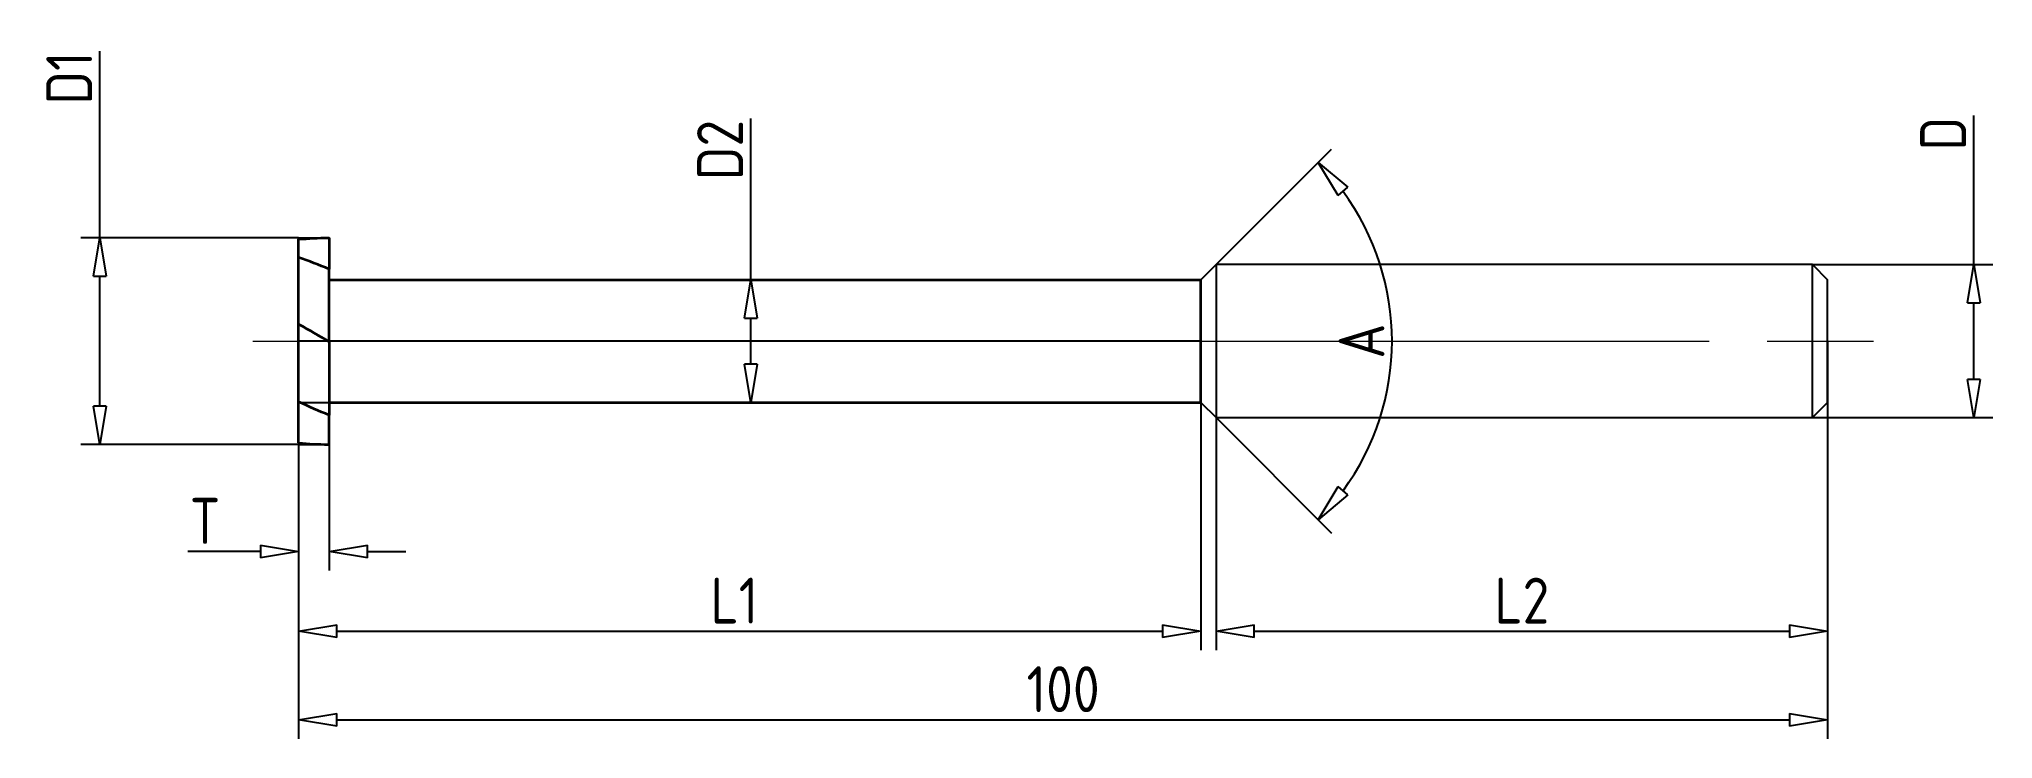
# Model space of a CAD drawing. Header units: millimetres. Extents: x -14 to 114, y -26 to 20.
import ezdxf

# ---------------------------------------------------------------- set-up
doc = ezdxf.new("R2010")
doc.units = ezdxf.units.MM
doc.linetypes.add('CENTER', pattern=[50.8, 31.75, -6.35, 6.35, -6.35])
doc.layers.add('中心线', color=1, linetype='CENTER', lineweight=15)
doc.layers.add('尺寸线', color=3, linetype='Continuous')
doc.styles.add('工程字', font='gbenor.shx', dxfattribs={"bigfont": 'gbcbig.shx'})
doc.dimstyles.new('ZQH', dxfattribs={"dimtxt": 3, "dimasz": 2.5, "dimexe": 1.25, "dimexo": 0, "dimgap": 0.5, "dimtad": 1, "dimdec": 3, "dimdsep": 46, "dimtxsty": '工程字', "dimblk": 'CLOSEDBLANK', "dimcen": -0.8, "dimclrd": 3, "dimclre": 3, "dimclrt": 3, "dimadec": 1, "dimazin": 2, "dimtfac": 1, "dimtdec": 3, "dimtofl": 0, "dimtmove": 0, "dimatfit": 3, "dimldrblk": 'CLOSEDBLANK', "dimfxl": 1, "dimtolj": 1, "dimtzin": 0, "dimarcsym": 0})

# ---------------------------------------------------------------- blocks, each defined once
blk = doc.blocks.new('_ClosedBlank')
at = {"color": 0, "linetype": 'ByBlock', "lineweight": -2}
for p, q in [((-1, 0.167), (0, 0)), ((-1, 0.167), (-1, -0.167)), ((0, 0), (-1, -0.167))]:
    blk.add_line(p, q, dxfattribs=at)
blk = doc.blocks.new('*D11')
at = {"layer": 'Defpoints', "color": 0, "transparency": 16777216}
for p in [(102, 5), (102, -5), (112.56, -5)]:
    blk.add_point(p, dxfattribs=at)
at = {"layer": '尺寸线', "color": 0, "lineweight": -2, "transparency": 16777216}
for p, q in [((112.56, 5), (112.56, 14.76)), ((102, 5), (113.81, 5)), ((112.56, -2.5), (112.56, 2.5)), ((102, -5), (113.81, -5))]:
    blk.add_line(p, q, dxfattribs=at)
at = {"layer": '尺寸线', "color": 0, "lineweight": -2, "transparency": 16777216, "xscale": 2.5, "yscale": 2.5, "zscale": 2.5}
for p, rotation in [((112.56, 5), 90), ((112.56, -5), 270)]:
    blk.add_blockref('_ClosedBlank', p, dxfattribs=dict(at, rotation=rotation))
at = {"layer": '尺寸线', "color": 0, "transparency": 16777216, "insert": (110.55, 13.56), "char_height": 3, "attachment_point": 5, "rotation": 90, "style": '工程字'}
blk.add_mtext('\\A1;D', dxfattribs=at)
blk = doc.blocks.new('*D12')
at = {"layer": 'Defpoints', "color": 0, "transparency": 16777216}
for p in [(63, -5), (103, -4), (103, -18.96)]:
    blk.add_point(p, dxfattribs=at)
at = {"layer": '尺寸线', "color": 0, "lineweight": -2, "transparency": 16777216}
for p, q in [((63, -5), (63, -20.21)), ((103, -4), (103, -20.21)), ((65.5, -18.96), (100.5, -18.96))]:
    blk.add_line(p, q, dxfattribs=at)
at = {"layer": '尺寸线', "color": 0, "lineweight": -2, "transparency": 16777216, "xscale": 2.5, "yscale": 2.5, "zscale": 2.5, "rotation": 180}
blk.add_blockref('_ClosedBlank', (63, -18.96), dxfattribs=at)
at = {"layer": '尺寸线', "color": 0, "lineweight": -2, "transparency": 16777216, "xscale": 2.5, "yscale": 2.5, "zscale": 2.5}
blk.add_blockref('_ClosedBlank', (103, -18.96), dxfattribs=at)
at = {"layer": '尺寸线', "color": 0, "transparency": 16777216, "insert": (83, -16.96), "char_height": 3, "attachment_point": 5, "style": '工程字'}
blk.add_mtext('\\A1;L2', dxfattribs=at)
blk = doc.blocks.new('*D13')
at = {"color": 0, "lineweight": -2, "transparency": 16777216}
for p, q in [((3, -6.75), (3, -15)), ((5, -6.75), (5, -15)), ((0.5, -13.75), (-4.25, -13.75)), ((7.5, -13.75), (10, -13.75))]:
    blk.add_line(p, q, dxfattribs=at)
at = {"layer": 'Defpoints', "color": 0, "transparency": 16777216}
for p in [(3, -6.75), (5, -6.75), (5, -13.75)]:
    blk.add_point(p, dxfattribs=at)
at = {"color": 0, "lineweight": -2, "transparency": 16777216, "xscale": 2.5, "yscale": 2.5, "zscale": 2.5}
blk.add_blockref('_ClosedBlank', (3, -13.75), dxfattribs=at)
at = {"color": 0, "lineweight": -2, "transparency": 16777216, "xscale": 2.5, "yscale": 2.5, "zscale": 2.5, "rotation": 180}
blk.add_blockref('_ClosedBlank', (5, -13.75), dxfattribs=at)
at = {"color": 0, "transparency": 16777216, "insert": (-3.125, -11.75), "char_height": 3, "attachment_point": 5, "style": '工程字'}
blk.add_mtext('\\A1;T', dxfattribs=at)
blk = doc.blocks.new('*D14')
at = {"color": 0, "lineweight": -2, "transparency": 16777216}
for p, q in [((3, -4), (3, -20.21)), ((62, -4), (62, -20.21)), ((5.5, -18.96), (59.5, -18.96))]:
    blk.add_line(p, q, dxfattribs=at)
at = {"layer": 'Defpoints', "color": 0, "transparency": 16777216}
for p in [(3, -4), (62, -4), (62, -18.96)]:
    blk.add_point(p, dxfattribs=at)
at = {"color": 0, "lineweight": -2, "transparency": 16777216, "xscale": 2.5, "yscale": 2.5, "zscale": 2.5, "rotation": 180}
blk.add_blockref('_ClosedBlank', (3, -18.96), dxfattribs=at)
at = {"color": 0, "lineweight": -2, "transparency": 16777216, "xscale": 2.5, "yscale": 2.5, "zscale": 2.5}
blk.add_blockref('_ClosedBlank', (62, -18.96), dxfattribs=at)
at = {"color": 0, "transparency": 16777216, "insert": (31.5, -16.96), "char_height": 3, "attachment_point": 5, "style": '工程字'}
blk.add_mtext('\\A1;L1', dxfattribs=at)
blk = doc.blocks.new('*D15')
at = {"color": 0, "lineweight": -2, "transparency": 16777216}
for p, q in [((3, 0), (3, -26)), ((103, 0), (103, -26)), ((5.5, -24.75), (100.5, -24.75))]:
    blk.add_line(p, q, dxfattribs=at)
at = {"layer": 'Defpoints', "color": 0, "transparency": 16777216}
for p in [(3, 0), (103, 0), (103, -24.75)]:
    blk.add_point(p, dxfattribs=at)
at = {"color": 0, "lineweight": -2, "transparency": 16777216, "xscale": 2.5, "yscale": 2.5, "zscale": 2.5, "rotation": 180}
blk.add_blockref('_ClosedBlank', (3, -24.75), dxfattribs=at)
at = {"color": 0, "lineweight": -2, "transparency": 16777216, "xscale": 2.5, "yscale": 2.5, "zscale": 2.5}
blk.add_blockref('_ClosedBlank', (103, -24.75), dxfattribs=at)
at = {"color": 0, "transparency": 16777216, "insert": (53, -22.75), "char_height": 3, "attachment_point": 5, "style": '工程字'}
blk.add_mtext('\\A1;100', dxfattribs=at)
blk = doc.blocks.new('*D16')
at = {"color": 0, "lineweight": -2, "transparency": 16777216}
for p, q in [((-10, 6.75), (-10, 18.95)), ((3, 6.75), (-11.25, 6.75)), ((-10, -4.25), (-10, 4.25)), ((3, -6.75), (-11.25, -6.75))]:
    blk.add_line(p, q, dxfattribs=at)
at = {"layer": 'Defpoints', "color": 0, "transparency": 16777216}
for p in [(3, 6.75), (-10, -6.75), (3, -6.75)]:
    blk.add_point(p, dxfattribs=at)
at = {"color": 0, "lineweight": -2, "transparency": 16777216, "xscale": 2.5, "yscale": 2.5, "zscale": 2.5}
for p, rotation in [((-10, 6.75), 90), ((-10, -6.75), 270)]:
    blk.add_blockref('_ClosedBlank', p, dxfattribs=dict(at, rotation=rotation))
at = {"color": 0, "transparency": 16777216, "insert": (-12.01, 17.2), "char_height": 3, "attachment_point": 5, "rotation": 90, "style": '工程字'}
blk.add_mtext('\\A1;D1', dxfattribs=at)
blk = doc.blocks.new('*D17')
at = {"color": 0, "lineweight": -2, "transparency": 16777216}
for p, q in [((32.57, 4), (32.57, 14.56)), ((32.57, 4), (31.32, 4)), ((32.57, -1.5), (32.57, 1.5)), ((3, -4), (33.82, -4))]:
    blk.add_line(p, q, dxfattribs=at)
at = {"layer": 'Defpoints', "color": 0, "transparency": 16777216}
for p in [(32.57, 4), (3, -4), (32.57, -4)]:
    blk.add_point(p, dxfattribs=at)
at = {"color": 0, "lineweight": -2, "transparency": 16777216, "xscale": 2.5, "yscale": 2.5, "zscale": 2.5}
for p, rotation in [((32.57, 4), 90), ((32.57, -4), 270)]:
    blk.add_blockref('_ClosedBlank', p, dxfattribs=dict(at, rotation=rotation))
at = {"color": 0, "transparency": 16777216, "insert": (30.56, 12.49), "char_height": 3, "attachment_point": 5, "rotation": 90, "style": '工程字'}
blk.add_mtext('\\A1;D2', dxfattribs=at)
blk = doc.blocks.new('*D18')
at = {"color": 0, "lineweight": -2, "transparency": 16777216}
for p, q in [((63, 5), (70.56, 12.56)), ((63, -5), (70.56, -12.56))]:
    blk.add_line(p, q, dxfattribs=at)
blk.add_arc((58, 0), 16.51, 323.6827, 36.3173, dxfattribs=at)
at = {"layer": 'Defpoints', "color": 0, "transparency": 16777216}
for p in [(62, 4), (63, 5), (62, -4), (63, -5), (73.95, -4.27)]:
    blk.add_point(p, dxfattribs=at)
at = {"color": 0, "lineweight": -2, "transparency": 16777216, "xscale": 2.5, "yscale": 2.5, "zscale": 2.5}
for p, rotation in [((69.68, 11.68), 130.6586728614727), ((69.68, -11.68), 229.3413271385273)]:
    blk.add_blockref('_ClosedBlank', p, dxfattribs=dict(at, rotation=rotation))
at = {"color": 0, "transparency": 16777216, "insert": (72.51, 0), "char_height": 3, "attachment_point": 5, "rotation": 90, "style": '工程字'}
blk.add_mtext('\\A1;A', dxfattribs=at)

msp = doc.modelspace()

# ---------------------------------------------------------------- linework, layer by layer
at = {"lineweight": 35}
for p, q in [((4.9415, 6.75), (5, 6.75)), ((5, 6.7499), (5, 6.75)), ((5, 6.7499), (5, 6.75)), ((5, 6.75), (5, 6.75)), ((3, 1.1158), (3, 5.4623)), ((3, 1.1158), (3, 5.4623)), ((5, -0.0338), (5, 4.7076)), ((5, -0.0338), (5, 4.7076)), ((62, -4), (62, 4)), ((3, -6.6571), (3, -3.9655)), ((3, -6.6571), (3, -3.9655)), ((5, -4), (62, -4)), ((5, -6.75), (5, -4.8375)), ((5, -6.75), (5, -4.8375)), ((4.9415, -6.75), (5, -6.75)), ((5, -6.75), (5, -6.75))]:
    msp.add_line(p, q, dxfattribs=at)
at = {"color": 0, "lineweight": 35}
msp.add_line((5, 4), (62, 4), dxfattribs=at)
for p, q in [((62, 4), (63, 5)), ((63, 5), (63, -5)), ((102, 5), (63, 5)), ((102, 5), (103, 4)), ((102, -5), (102, 5)), ((103, -4), (103, 4)), ((62, -4), (63, -5)), ((63, -5), (102, -5)), ((103, -4), (102, -5))]:
    msp.add_line(p, q)
at = {"color": 0}
msp.add_lwpolyline([(3, 0), (3, 6.75), (3, 6.75), (3, 6.75), (5, 6.75), (5, 6.75), (5, 6.75), (5, 4), (62, 4), (62, 0), (3, 0)], dxfattribs=at)
at = {"color": 0, "extrusion": (0, -1.22465e-16, -1)}
msp.add_lwpolyline([(-3, 0), (-3, -6.75), (-3, -6.75), (-3, -6.75), (-5, -6.75), (-5, -6.75), (-5, -6.75), (-5, -4), (-62, -4), (-62, 0), (-3, 0)], dxfattribs=at)
at = {"lineweight": 35}
for points in [[(3, 6.6571), (3.6476, 6.7189), (4.294, 6.75), (4.9415, 6.75)], [(3, 6.6571), (3, 6.6571), (3, 6.6571), (3, 6.6571)], [(4.9415, 6.75), (4.961, 6.75), (4.9805, 6.75), (5, 6.7499)], [(5, 6.7499), (5, 6.7499), (5, 6.7499), (5, 6.7499)], [(5, 4.7076), (4.3329, 4.9836), (3.6671, 5.2361), (3, 5.4623)], [(3, 5.4623), (3, 5.4623), (3, 5.4623), (3, 5.4623)], [(5, 4.7076), (5, 4.7076), (5, 4.7076), (5, 4.7076)], [(3, 1.1158), (3, 1.1158), (3, 1.1158), (3, 1.1158)], [(3, 1.1158), (3.6671, 0.7359), (4.3329, 0.3514), (5, -0.0338)], [(5, -0.0338), (5, -0.0338), (5, -0.0338), (5, -0.0338)], [(5, -4.8375), (4.3329, -4.5689), (3.6671, -4.2772), (3, -3.9655)], [(3, -3.9655), (3, -3.9655), (3, -3.9655), (3, -3.9655)], [(5, -4.8375), (5, -4.8375), (5, -4.8375), (5, -4.8375)], [(3, -6.6571), (3, -6.6571), (3, -6.6571), (3, -6.6571)], [(3, -6.6571), (3.6476, -6.7189), (4.294, -6.75), (4.9415, -6.75)]]:
    msp.add_open_spline(points, degree=3, dxfattribs=at)
for points, knots in [([(3, 5.4623), (3, 5.6276), (3, 5.8064), (3, 6.2095), (3, 6.432), (3, 6.6571)], [6.91010973, 6.91010973, 6.91010973, 6.91010973, 7.51397761, 7.51397761, 8.19397488, 8.19397488, 8.19397488, 8.19397488]), ([(5, 6.7499), (5, 6.5151), (5, 6.2765), (5, 5.7744), (5, 5.5184), (5, 5.0716), (5, 4.8786), (5, 4.7076)], [0.05084035, 0.05084035, 0.05084035, 0.05084035, 0.7651621, 0.7651621, 1.58229917, 1.58229917, 2.31612733, 2.31612733, 2.31612733, 2.31612733]), ([(3, -3.9655), (3, -3.9309), (3, -3.8926), (3, -3.7073), (3, -3.5256), (3, -3.084), (3, -2.8225), (3, -2.219), (3, -1.8737), (3, -1.13), (3, -0.7313), (3, -0.0341), (3, 0.2709), (3, 0.7266), (3, 0.8915), (3, 1.0707), (3, 1.112), (3, 1.1158)], [1.38472767, 1.38472767, 1.38472767, 1.38472767, 1.61147505, 1.61147505, 2.38546857, 2.38546857, 3.24417055, 3.24417055, 4.26652816, 4.26652816, 5.47180358, 5.47180358, 6.58065042, 6.58065042, 7.51397761, 7.51397761, 8.19397488, 8.19397488, 8.19397488, 8.19397488]), ([(5, -0.0338), (5, -0.0376), (5, -0.0418), (5, -0.0968), (5, -0.1964), (5, -0.4963), (5, -0.7085), (5, -1.2474), (5, -1.5885), (5, -2.3249), (5, -2.7236), (5, -3.4449), (5, -3.7672), (5, -4.3173), (5, -4.5464), (5, -4.7709), (5, -4.8051), (5, -4.8375)], [0.68939818, 0.68939818, 0.68939818, 0.68939818, 0.7651621, 0.7651621, 1.58229917, 1.58229917, 2.53728169, 2.53728169, 3.68110754, 3.68110754, 4.86124569, 4.86124569, 5.84325362, 5.84325362, 6.69297611, 6.69297611, 6.85485662, 6.85485662, 6.85485662, 6.85485662])]:
    msp.add_open_spline(points, degree=3, knots=knots, dxfattribs=at)
at = {"layer": '中心线'}
for p, q in [((0, 0), (106, 0)), ((60.9414, 0), (104.7423, 0))]:
    msp.add_line(p, q, dxfattribs=at)

# ---------------------------------------------------------------- dimensions: what is measured, and where the dimension line sits
for base, p1, p2, text, picture, middle in [((-10, -6.75), (3, 6.75), (3, -6.75), 'D1', '*D16', (-10, 17.2007)), ((32.5729, -4), (32.5729, 4), (3, -4), 'D2', '*D17', (32.5729, 12.4882))]:
    dim = msp.add_linear_dim(base=base, p1=p1, p2=p2, angle=90, text=text, dimstyle='ZQH', override={"dimclrd": 0, "dimclre": 0, "dimclrt": 0})
    dim.commit()
    dim.dimension.update_dxf_attribs({"geometry": picture, "text_midpoint": middle, "dimtype": 160})
dim = msp.add_angular_dim_2l(base=(73.9503, -4.2739), line1=((62, -4), (63, -5)), line2=((62, 4), (63, 5)), text='A', dimstyle='ZQH', override={"dimclrd": 0, "dimclre": 0, "dimclrt": 0})
dim.commit()
dim.dimension.update_dxf_attribs({"geometry": '*D18', "text_midpoint": (74.513, 0), "dimtype": 162})
dim = msp.add_linear_dim(base=(103, -24.75), p1=(3, 0), p2=(103, 0), dimstyle='ZQH', override={"dimclrd": 0, "dimclre": 0, "dimclrt": 0})
dim.commit()
dim.dimension.update_dxf_attribs({"geometry": '*D15', "text_midpoint": (53, -22.75)})
for base, p1, p2, text, picture, middle in [((62, -18.9601), (3, -4), (62, -4), 'L1', '*D14', (31.5, -18.9601)), ((5, -13.75), (3, -6.75), (5, -6.75), 'T', '*D13', (-3.125, -13.75))]:
    dim = msp.add_linear_dim(base=base, p1=p1, p2=p2, text=text, dimstyle='ZQH', override={"dimclrd": 0, "dimclre": 0, "dimclrt": 0})
    dim.commit()
    dim.dimension.update_dxf_attribs({"geometry": picture, "text_midpoint": middle, "dimtype": 160})
at = {"layer": '尺寸线', "color": 0}
dim = msp.add_linear_dim(base=(112.5589, -5), p1=(102, 5), p2=(102, -5), angle=90, text='D', dimstyle='ZQH', override={"dimclrd": 0, "dimclre": 0, "dimclrt": 0}, dxfattribs=at)
dim.commit()
dim.dimension.update_dxf_attribs({"geometry": '*D11', "text_midpoint": (112.5589, 13.5626), "dimtype": 160})
dim = msp.add_linear_dim(base=(103, -18.9601), p1=(63, -5), p2=(103, -4), text='L2', dimstyle='ZQH', override={"dimclrd": 0, "dimclre": 0, "dimclrt": 0}, dxfattribs=at)
dim.commit()
dim.dimension.update_dxf_attribs({"geometry": '*D12', "text_midpoint": (83, -18.9601), "dimtype": 160})

doc.saveas('drawing.dxf')
